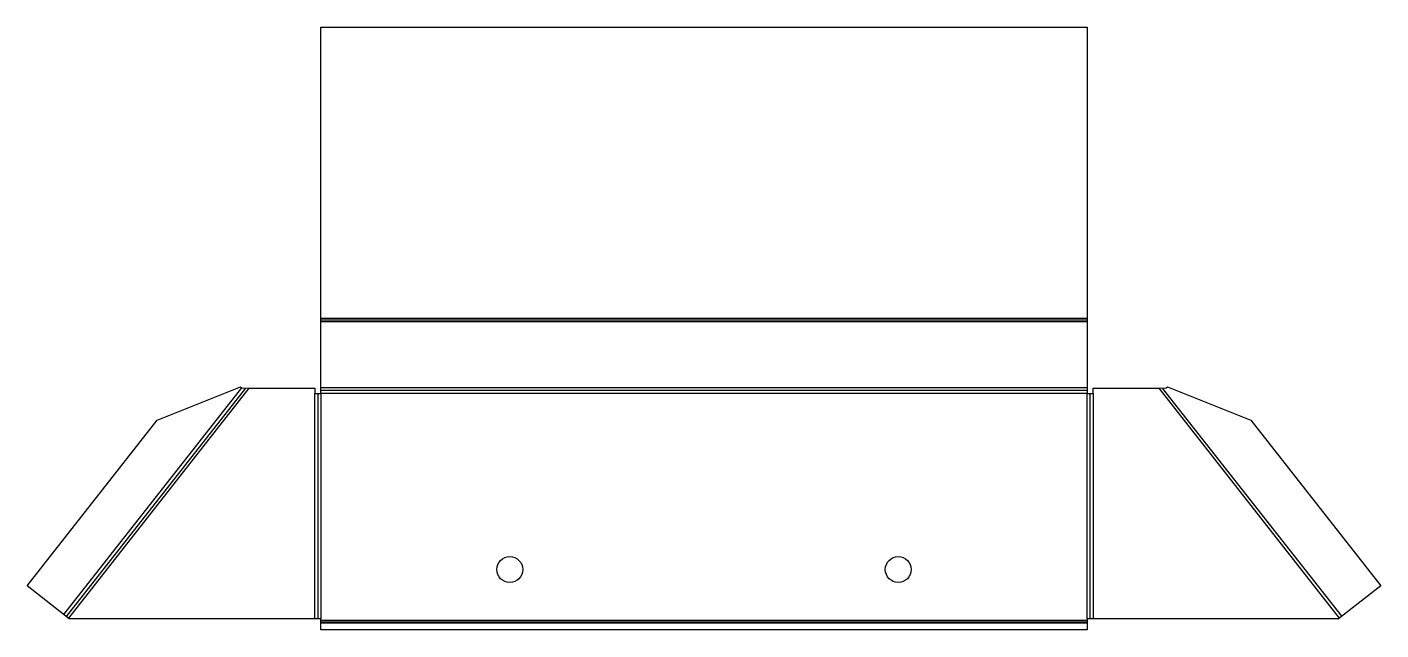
# Model space of a CAD drawing. Header units: inches. Extents: x -2.2 to 8.1, y 0 to 4.6.
import ezdxf

# ---------------------------------------------------------------- set-up
doc = ezdxf.new("R2010")
doc.units = ezdxf.units.IN

msp = doc.modelspace()

# ---------------------------------------------------------------- linework, layer by layer
at = {"layer": 'BEND'}
for p, q in [((5.827, 2.355), (0, 2.355)), ((-0.573, 1.838), (-1.936, 0.103)), ((-0.022, 1.797), (-0.022, 0.083)), ((5.827, 1.82), (0, 1.82)), ((5.849, 0.083), (5.849, 1.797)), ((7.763, 0.103), (6.399, 1.838)), ((0, 0.062), (5.827, 0.062))]:
    msp.add_line(p, q, dxfattribs=at)
at = {"layer": 'BEND_EXTENT'}
for p, q in [((0, 2.368), (5.827, 2.368)), ((5.827, 2.342), (0, 2.342)), ((-1.953, 0.117), (-0.6, 1.84)), ((-0.546, 1.837), (-1.918, 0.09)), ((-0.045, 0.083), (-0.045, 1.797)), ((0, 1.842), (5.827, 1.842)), ((5.827, 1.797), (0, 1.797)), ((0, 1.797), (0, 0.083)), ((5.827, 0.083), (5.827, 1.797)), ((5.871, 1.797), (5.871, 0.083)), ((7.745, 0.09), (6.372, 1.837)), ((0, 0.073), (5.827, 0.073)), ((5.827, 0.051), (0, 0.051))]:
    msp.add_line(p, q, dxfattribs=at)
at = {"layer": 'INTERIOR_PROFILES'}
for centre in [(1.437, 0.459), (4.39, 0.459)]:
    msp.add_circle(centre, 0.0984, dxfattribs=at)
at = {"layer": 'OUTER_PROFILES'}
msp.add_lwpolyline([(-1.243, 1.594), (-0.61, 1.848), (-0.61, 1.848), (-0.6, 1.84), (-0.546, 1.837), (-0.045, 1.837), (-0.045, 1.797), (0, 1.797), (0, 4.581), (5.827, 4.581), (5.827, 1.797), (5.871, 1.797), (5.871, 1.837), (6.372, 1.837), (6.427, 1.84), (6.437, 1.848), (6.437, 1.848), (7.07, 1.594), (7.07, 1.594), (8.059, 0.336), (7.737, 0.084), (7.738, 0.083), (5.827, 0.083), (5.827, 0), (0, 0), (0, 0.083), (-1.911, 0.083), (-1.911, 0.084), (-2.232, 0.336), (-1.243, 1.594)], close=True, dxfattribs=at)

doc.saveas('drawing.dxf')
